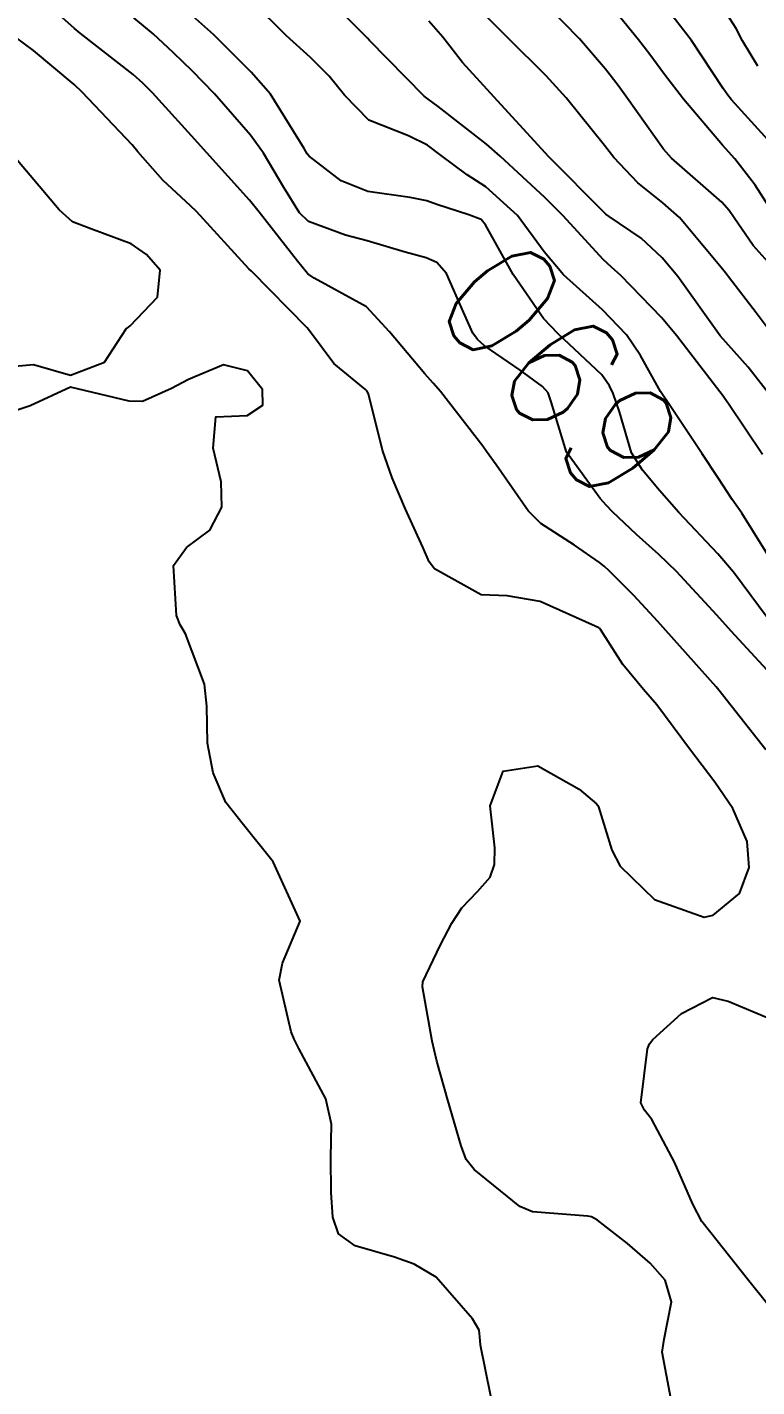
# Model space of a CAD drawing. Header units: metres. Extents: x 298520 to 308411, y 7433745 to 7450750.
# Drawn here: x 301233.52 to 301258.24, y 7442916.53 to 7442962.59 of the extents above; entities that cross this region are included whole.
import ezdxf
from ezdxf.enums import TextEntityAlignment as Align

# ---------------------------------------------------------------- set-up
doc = ezdxf.new("R2010")
doc.units = ezdxf.units.M
doc.header["$LTSCALE"] = 10
doc.linetypes.add('DASHED', pattern=[0.75, 0.5, -0.25])
for name, color, linetype in [('Cotas', 45, 'Continuous'), ('Curvas de Nivel 1m', 11, 'Continuous'), ('Curvas de Nivel 5m', 15, 'Continuous'), ('Vias Secundárias', 230, 'DASHED')]:
    doc.layers.add(name, color=color, linetype=linetype)
doc.styles.add('Style-STANDARD', font='STANDARD.shx')

msp = doc.modelspace()

# ---------------------------------------------------------------- linework, layer by layer
at = {"layer": 'Curvas de Nivel 1m', "flags": 128}
for points, elevation in [([(301258.431, 7442948.108), (301257.279, 7442949.825), (301257.067, 7442950.129), (301257.029, 7442950.175), (301256.984, 7442950.234), (301255.518, 7442952.145), (301255.012, 7442952.753), (301253.637, 7442954.171), (301253.316, 7442954.456), (301253.038, 7442954.719), (301251.684, 7442956.194), (301251.059, 7442956.823), (301249.551, 7442958.215), (301249.079, 7442958.627), (301247.441, 7442959.902), (301247.101, 7442960.145), (301246.97, 7442960.251), (301245.122, 7442962.136), (301245.056, 7442962.204), (301244.995, 7442962.272), (301243.15, 7442964.12)], 692), ([(301258.549, 7442938.113), (301257.378, 7442939.602), (301256.954, 7442940.129), (301256.864, 7442940.237), (301255.155, 7442942.147), (301254.887, 7442942.451), (301254.074, 7442943.335), (301253.236, 7442944.175), (301253.067, 7442944.33), (301252.916, 7442944.456), (301252.066, 7442945.044), (301250.929, 7442945.776), (301250.489, 7442946.204), (301249.407, 7442947.757), (301249.082, 7442948.219), (301248.956, 7442948.393), (301247.526, 7442950.242), (301247.273, 7442950.533), (301246.989, 7442950.84), (301245.798, 7442952.262), (301245.016, 7442953.118), (301243.238, 7442954.089), (301243.032, 7442954.234), (301242.967, 7442954.301), (301242.682, 7442954.658), (301241.381, 7442956.317), (301241.057, 7442956.722), (301239.606, 7442958.335), (301239.081, 7442958.909), (301237.766, 7442960.36), (301237.436, 7442960.694), (301237.109, 7442960.983), (301235.317, 7442962.388), (301235.125, 7442962.546), (301233.869, 7442963.675)], 688), ([(301258.914, 7442944.243), (301257.732, 7442946.122), (301257.408, 7442946.593), (301256.945, 7442947.295), (301256.393, 7442948.136), (301255.193, 7442949.935), (301255.046, 7442950.149), (301254.984, 7442950.246), (301254.306, 7442951.47), (301253.828, 7442952.168), (301253.015, 7442953.011), (301251.693, 7442954.193), (301251.041, 7442954.976), (301250.138, 7442956.209), (301249.063, 7442957.18), (301248.424, 7442957.587), (301247.549, 7442958.243), (301247.078, 7442958.595), (301246.434, 7442958.905), (301245.09, 7442959.44), (301244.268, 7442960.283), (301243.751, 7442960.932), (301243.116, 7442961.561), (301242.293, 7442962.308), (301241.14, 7442963.445)], 691), ([(301258.909, 7442956.102), (301258.19, 7442957.239), (301257.493, 7442958.124), (301257.08, 7442958.588), (301255.763, 7442960.143), (301255.111, 7442960.987), (301254.617, 7442961.656), (301254.228, 7442962.163), (301253.143, 7442963.499)], 696), ([(301259.075, 7442958.264), (301257.381, 7442960.126), (301257.257, 7442960.28), (301257.107, 7442960.506), (301256.031, 7442962.141), (301255.14, 7442963.292)], 697), ([(301258.272, 7442961.271), (301257.757, 7442962.12), (301257.546, 7442962.543), (301257.133, 7442963.169)], 698), ([(301258.867, 7442940.51), (301257.372, 7442942.125), (301256.891, 7442942.668), (301255.524, 7442944.144), (301254.919, 7442944.72), (301254.163, 7442945.4), (301253.351, 7442946.174), (301253.148, 7442946.39), (301252.937, 7442946.622), (301251.796, 7442948.192), (301251.275, 7442949.9), (301251.174, 7442950.198), (301250.985, 7442950.417), (301250.229, 7442950.969), (301248.999, 7442951.808), (301248.78, 7442952.002), (301248.618, 7442952.226), (301248.307, 7442952.937), (301247.725, 7442954.24), (301247.404, 7442954.612), (301247.038, 7442954.775), (301246.328, 7442954.969), (301245.044, 7442955.354), (301244.307, 7442955.543), (301243.05, 7442956.006), (301242.745, 7442956.303), (301242.216, 7442957.154), (301241.524, 7442958.315), (301241.082, 7442958.934), (301239.867, 7442960.332), (301239.111, 7442961.107), (301238.48, 7442961.713), (301237.787, 7442962.36), (301237.131, 7442962.904)], 689), ([(301258.711, 7442950.104), (301257.946, 7442951.069), (301257.003, 7442952.13), (301255.561, 7442954.145), (301255.039, 7442954.777), (301254.32, 7442955.435), (301253.241, 7442956.177), (301253.131, 7442956.256), (301253.054, 7442956.326), (301251.199, 7442958.199), (301251.075, 7442958.329), (301249.344, 7442960.218), (301249.105, 7442960.471), (301248.273, 7442961.391), (301247.602, 7442962.243), (301247.131, 7442962.786)], 693), ([(301258.831, 7442952.103), (301258.215, 7442952.912), (301257.285, 7442954.126), (301257.177, 7442954.271), (301257.036, 7442954.45), (301255.618, 7442956.144), (301255.058, 7442956.64), (301254.216, 7442957.314), (301253.397, 7442958.175), (301253.079, 7442958.579), (301251.781, 7442960.193), (301251.11, 7442960.939), (301249.819, 7442962.213), (301249.133, 7442962.905)], 694), ([(301255.333, 7442916.142), (301255.037, 7442917.705), (301255.107, 7442918.145), (301255.348, 7442919.411), (301255.138, 7442920.145), (301254.629, 7442920.719), (301253.865, 7442921.391), (301252.84, 7442922.177), (301252.644, 7442922.284), (301252.514, 7442922.312), (301250.647, 7442922.458), (301250.211, 7442922.645), (301248.668, 7442923.892), (301248.392, 7442924.233), (301248.223, 7442924.689), (301247.77, 7442926.239), (301247.397, 7442927.559), (301247.239, 7442928.245), (301246.909, 7442930.08), (301246.922, 7442930.248), (301247.513, 7442931.485), (301247.904, 7442932.239), (301248.252, 7442932.754), (301248.779, 7442933.306), (301249.21, 7442933.8), (301249.352, 7442934.222), (301249.37, 7442934.793), (301249.211, 7442936.216), (301249.653, 7442937.383), (301250.827, 7442937.567), (301252.227, 7442936.778), (301252.814, 7442936.284), (301252.86, 7442936.226), (301252.879, 7442936.179), (301253.332, 7442934.706), (301253.609, 7442934.168), (301254.776, 7442933.036), (301256.46, 7442932.441), (301256.769, 7442932.503), (301257.655, 7442933.246), (301257.987, 7442934.118), (301257.916, 7442935.005), (301257.429, 7442936.124), (301256.822, 7442937.018), (301255.967, 7442938.139), (301254.855, 7442939.627), (301254.406, 7442940.157), (301253.705, 7442941.001), (301252.945, 7442942.179), (301252.918, 7442942.214), (301252.884, 7442942.239), (301252.769, 7442942.297), (301250.897, 7442943.133), (301249.781, 7442943.33), (301248.9, 7442943.36), (301247.323, 7442944.244), (301247.141, 7442944.472), (301246.92, 7442944.975), (301246.337, 7442946.256), (301245.881, 7442947.323), (301245.563, 7442948.264), (301245.084, 7442950.167), (301245.026, 7442950.27), (301244.983, 7442950.311), (301243.904, 7442951.199), (301243.09, 7442952.299), (301243.004, 7442952.405), (301241.119, 7442954.319), (301241.034, 7442954.406), (301239.254, 7442956.338), (301239.055, 7442956.53), (301238.119, 7442957.41), (301237.271, 7442958.367), (301237.076, 7442958.598), (301235.383, 7442960.387), (301235.105, 7442960.646), (301233.727, 7442961.794), (301233.121, 7442962.252)], 687), ([(301232.99, 7442951.092), (301233.737, 7442951.155), (301234.987, 7442950.802), (301236.135, 7442951.235), (301236.867, 7442952.371), (301236.946, 7442952.428), (301237.004, 7442952.468), (301237.929, 7442953.446), (301238.026, 7442954.355), (301237.562, 7442954.886), (301237.042, 7442955.25), (301235.678, 7442955.753), (301235.049, 7442955.993), (301234.605, 7442956.394), (301233.071, 7442958.223)], 686), ([(301249.231, 7442916.22), (301248.879, 7442917.946), (301248.857, 7442918.226), (301248.829, 7442918.451), (301248.609, 7442918.836), (301247.374, 7442920.242), (301246.627, 7442920.685), (301245.965, 7442920.921), (301244.633, 7442921.306), (301244.069, 7442921.711), (301243.879, 7442922.281), (301243.824, 7442923.113), (301243.81, 7442924.283), (301243.828, 7442925.427), (301243.643, 7442926.286), (301242.718, 7442927.987), (301242.562, 7442928.302), (301242.468, 7442928.56), (301242.057, 7442930.307), (301242.175, 7442930.879), (301242.763, 7442932.3), (301241.857, 7442934.309), (301240.806, 7442935.625), (301240.249, 7442936.326), (301239.824, 7442937.334), (301239.633, 7442938.332), (301239.601, 7442939.583), (301239.526, 7442940.333), (301238.88, 7442942.041), (301238.768, 7442942.228), (301238.7, 7442942.343), (301238.573, 7442942.659), (301238.472, 7442944.347), (301238.919, 7442944.958), (301239.712, 7442945.545), (301240.116, 7442946.328), (301240.088, 7442947.182), (301239.824, 7442948.331), (301239.911, 7442949.388), (301240.97, 7442949.429), (301241.504, 7442949.786), (301241.489, 7442950.315), (301240.989, 7442950.951), (301240.174, 7442951.145), (301238.986, 7442950.656), (301238.408, 7442950.349), (301237.427, 7442949.912), (301236.976, 7442949.915), (301234.983, 7442950.39), (301233.622, 7442949.761), (301232.97, 7442949.544)], 686), ([(301258.615, 7442919.324), (301257.97, 7442920.117), (301256.64, 7442921.799), (301256.382, 7442922.133), (301256.071, 7442922.716), (301255.451, 7442924.142), (301254.687, 7442925.586), (301254.436, 7442925.899), (301254.314, 7442926.156), (301254.54, 7442927.982), (301254.61, 7442928.152), (301254.715, 7442928.298), (301255.687, 7442929.182), (301256.737, 7442929.714), (301257.268, 7442929.592), (301258.726, 7442928.982)], 688)]:
    msp.add_lwpolyline(points, dxfattribs=dict(at, elevation=elevation))
at = {"layer": 'Curvas de Nivel 5m', "flags": 128}
for points, elevation in [([(301258.884, 7442942.196), (301257.447, 7442944.125), (301256.919, 7442944.752), (301255.601, 7442946.143), (301254.94, 7442946.889), (301254.368, 7442947.579), (301253.996, 7442948.164), (301253.589, 7442949.556), (301253.376, 7442950.174), (301253.247, 7442950.437), (301252.989, 7442950.805), (301251.513, 7442952.195), (301251.011, 7442952.721), (301249.981, 7442954.211), (301249.05, 7442955.893), (301248.897, 7442956.068), (301248.486, 7442956.228), (301247.395, 7442956.584), (301247.057, 7442956.704), (301246.494, 7442956.821), (301245.06, 7442957.02), (301244.158, 7442957.377), (301243.072, 7442958.221), (301243.011, 7442958.301), (301242.9, 7442958.478), (301241.765, 7442960.313), (301241.11, 7442961.062), (301239.846, 7442962.333), (301239.132, 7442962.958)], 690), ([(301259.034, 7442954.174), (301258.12, 7442955.19), (301257.475, 7442956.124), (301257.307, 7442956.378), (301257.058, 7442956.655), (301255.348, 7442958.147), (301255.077, 7442958.453), (301253.859, 7442960.169), (301253.542, 7442960.608), (301253.113, 7442961.166), (301252.229, 7442962.189), (301251.139, 7442963.305)], 695)]:
    msp.add_lwpolyline(points, dxfattribs=dict(at, elevation=elevation))
at = {"layer": 'Vias Secundárias'}
msp.add_lwpolyline([(301465.55, 7442973.319, 0), (301478.59, 7442967.28, -0.011668)], format="xyb", dxfattribs=at)

# ---------------------------------------------------------------- texts
at = {"layer": 'Cotas', "style": 'Style-STANDARD'}
msp.add_text('690', height=4, rotation=130.4079, dxfattribs=at).set_placement((301251.627, 7442950.932, 690), align=Align.MIDDLE_CENTER)

doc.saveas('drawing.dxf')
